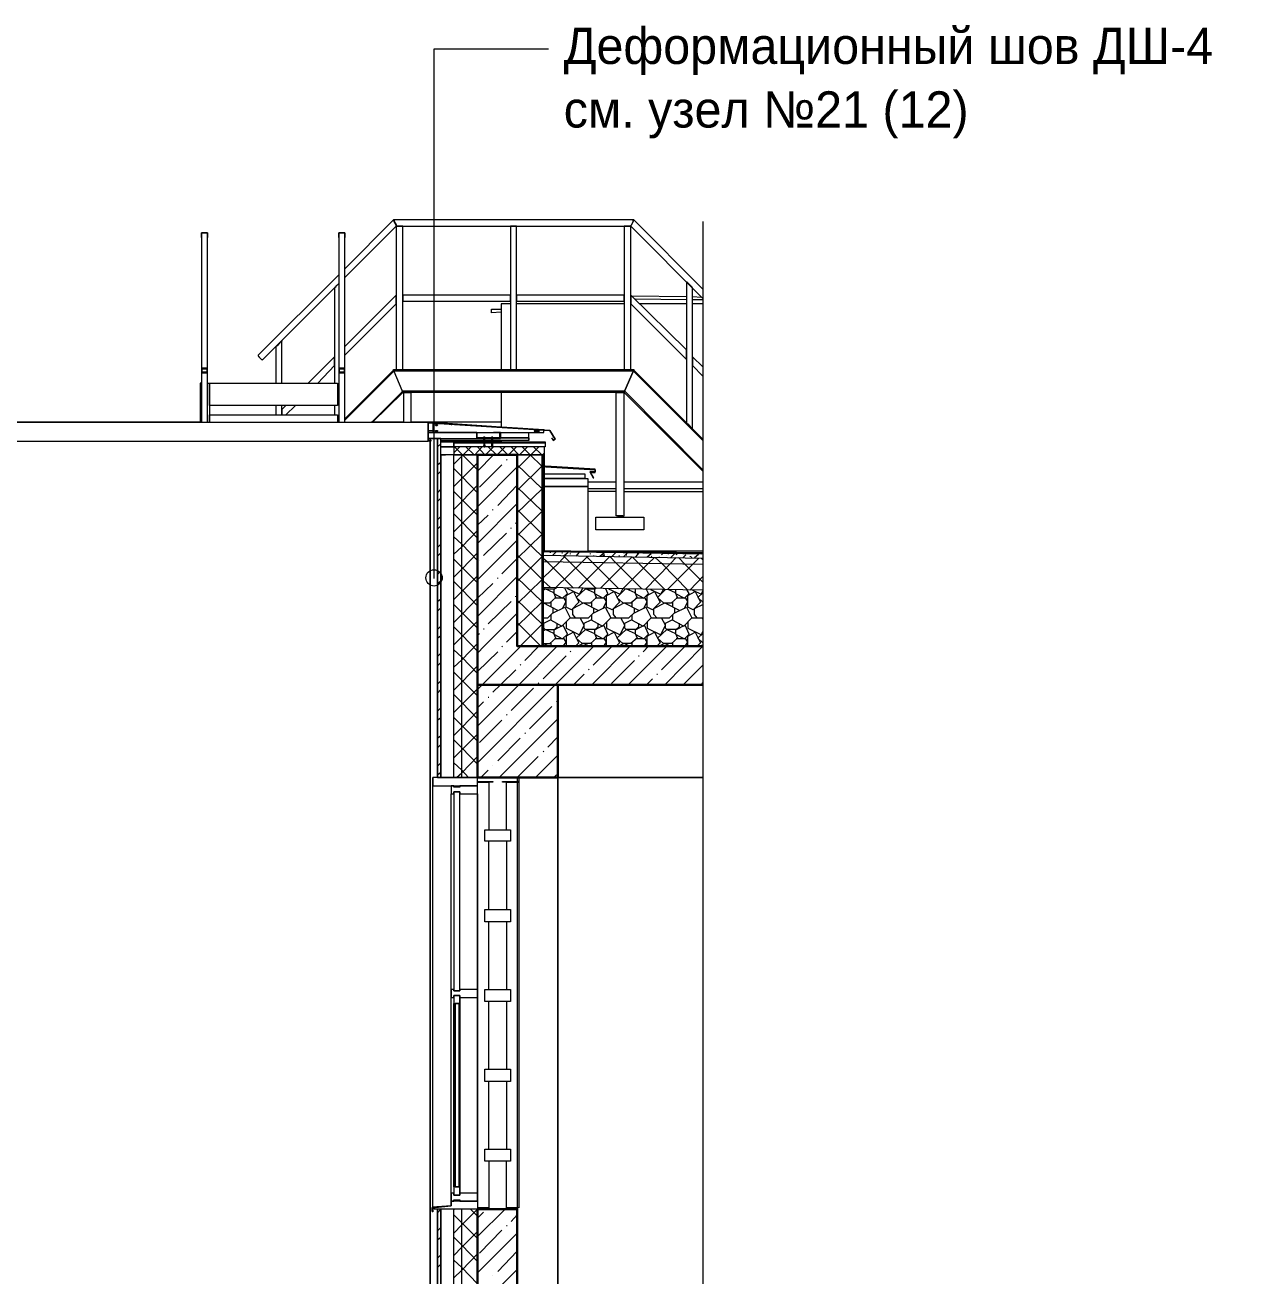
# Model space of a CAD drawing. Header units: millimetres. Extents: x 2294 to 908349, y -83289 to 219220.
# Drawn here: x 397127 to 405010, y 24306 to 32387 of the extents above; entities that cross this region are included whole.
import ezdxf

# ---------------------------------------------------------------- set-up
doc = ezdxf.new("R2010")
doc.units = ezdxf.units.MM
doc.layers.add('PDF _Геометрия', color=7, linetype='Continuous')
doc.layers.add('PDF _Текст', color=7, linetype='Continuous')

msp = doc.modelspace()

# ---------------------------------------------------------------- linework, layer by layer
at = {"layer": 'PDF _Геометрия', "lineweight": 9}
for points in [[(399770.1, 28810.9), (399770.1, 32233.9), (400508.9, 32233.9)], [(401505.6, 30682), (401059.7, 31127.9), (401055.4, 31127.9), (401055.4, 31123.5), (401055.4, 31119.1), (401046.6, 31097.3), (401055.4, 31119.1), (401055.4, 31123.5), (401055.4, 31127.9), (401059.7, 31127.9), (399507.8, 31127.9), (399512.2, 31127.9), (399512.2, 31123.5), (399512.2, 31119.1), (399525.3, 31097.3), (399512.2, 31119.1), (399512.2, 31123.5), (399512.2, 31127.9), (399507.8, 31127.9), (399193.1, 30813.1)], [(401505.6, 31119.1), (401505.6, 23014.2), (401663, 22935.5), (401352.6, 22782.5), (401505.6, 22703.9), (401505.6, 14778.2)], [(398266.3, 31014.2), (398266.3, 31040.4), (398266.3, 31044.8), (398270.7, 31044.8), (398275, 31044.8), (398296.9, 31044.8), (398275, 31044.8), (398270.7, 31044.8), (398266.3, 31044.8), (398266.3, 31040.4), (398266.3, 30161.8)], [(398305.6, 30161.8), (398305.6, 31040.4), (398305.6, 31044.8), (398301.3, 31044.8), (398296.9, 31044.8), (398301.3, 31044.8), (398305.6, 31044.8), (398305.6, 31040.4), (398305.6, 31014.2)], [(399153.7, 31014.2), (399153.7, 31040.4), (399153.7, 31044.8), (399158.1, 31044.8), (399162.5, 31044.8), (399184.3, 31044.8), (399162.5, 31044.8), (399158.1, 31044.8), (399153.7, 31044.8), (399153.7, 31040.4), (399153.7, 30161.8)], [(399193.1, 30161.8), (399193.1, 31040.4), (399193.1, 31044.8), (399188.7, 31044.8), (399184.3, 31044.8), (399188.7, 31044.8), (399193.1, 31044.8), (399193.1, 31040.4), (399193.1, 31014.2)], [(399193.1, 30756.3), (399525.3, 31088.5), (399525.3, 31092.9), (399525.3, 31097.3), (399525.3, 31092.9), (399525.3, 31088.5), (401042.3, 31088.5), (401042.3, 31092.9), (401046.6, 31097.3), (401042.3, 31092.9), (401042.3, 31088.5), (401505.6, 30620.8)], [(399569, 30157.4), (399569, 31088.5), (399564.7, 31088.5), (399560.3, 31088.5), (399534.1, 31088.5), (399529.7, 31088.5), (399525.3, 31088.5), (399525.3, 30157.4)], [(400303.5, 30157.4), (400303.5, 31088.5), (400299.1, 31088.5), (400294.7, 31088.5), (400272.9, 31088.5), (400268.5, 31088.5), (400264.1, 31088.5), (400264.1, 30157.4)], [(401042.3, 30157.4), (401042.3, 31088.5), (401037.9, 31088.5), (401033.5, 31088.5), (401007.3, 31088.5), (401002.9, 31088.5), (400998.5, 31088.5), (400998.5, 30157.4)], [(399153.7, 30773.8), (398633.5, 30253.6), (398633.5, 30249.2), (398637.9, 30249.2), (398637.9, 30244.8), (398655.4, 30227.3), (398659.7, 30227.3), (398659.7, 30223), (399153.7, 30717), (399136.2, 30699.5), (399131.9, 30695.1), (399131.9, 30690.7), (399127.5, 30690.7), (399127.5, 30074.3)], [(401440.1, 29777.1), (401440.1, 30690.7), (401435.7, 30690.7), (401435.7, 30695.1), (401431.3, 30699.5), (401409.5, 30721.3), (401405.1, 30725.7), (401400.7, 30725.7), (401400.7, 30730.1), (401400.7, 29816.4)], [(399193.1, 30253.6), (399525.3, 30585.8), (399525.3, 30590.2), (399525.3, 30594.5), (399525.3, 30598.9), (399525.3, 30633.9), (399525.3, 30638.3), (399525.3, 30642.6), (399193.1, 30310.4)], [(401046.6, 30638.3), (401400.7, 30633.9)], [(401440.1, 30633.9), (401496.9, 30629.5)], [(400202.9, 30533.3), (400141.7, 30529), (400141.7, 30550.8), (400202.9, 30550.8)], [(400264.1, 30585.8), (400202.9, 30585.8), (400202.9, 30157.4)], [(401002.9, 30585.8), (400303.5, 30585.8)], [(401400.7, 30612), (401068.5, 30616.4)], [(401400.7, 30585.8), (401099.1, 30585.8)], [(401505.6, 30612), (401440.1, 30612)], [(401505.6, 30585.8), (401440.1, 30585.8)], [(398257.6, 29934.4), (398257.6, 29820.8), (396906.7, 29820.8), (396906.7, 30511.5), (396797.5, 30511.5), (395088.2, 30511.5), (395088.2, 29820.8)], [(398786.5, 30074.3), (398786.5, 30349.7), (398786.5, 30345.4), (398782.1, 30345.4), (398782.1, 30341), (398777.8, 30341), (398755.9, 30314.8), (398751.5, 30314.8), (398751.5, 30310.4), (398747.2, 30310.4), (398747.2, 30306), (398747.2, 30074.3)], [(398266.3, 30257.9), (398266.3, 30231.7), (398266.3, 29820.8)], [(398305.6, 29820.8), (398305.6, 30231.7), (398305.6, 30257.9)], [(398655.4, 30227.3), (398637.9, 30244.8)], [(399018.2, 30074.3), (399127.5, 30188), (399127.5, 30192.4), (399127.5, 30196.7), (399127.5, 30231.7), (399127.5, 30236.1), (399127.5, 30240.5), (399127.5, 30244.8), (398957, 30074.3)], [(399153.7, 30257.9), (399153.7, 30231.7), (399153.7, 29820.8)], [(399193.1, 29820.8), (399193.1, 30231.7), (399193.1, 30257.9)], [(401505.6, 30179.2), (401440.1, 30244.8), (401440.1, 30240.5), (401440.1, 30236.1), (401440.1, 30231.7), (401440.1, 30196.7), (401440.1, 30192.4), (401440.1, 30188), (401505.6, 30118)], [(399193.1, 29842.6), (399507.8, 30157.4), (399507.8, 30161.8), (401059.7, 30161.8), (401059.7, 30157.4), (399507.8, 30157.4), (399512.2, 30157.4), (399512.2, 30153), (399193.1, 29833.9)], [(400202.9, 29820.8), (399621.5, 29820.8), (399621.5, 30013.1), (399617.1, 30013.1), (399577.8, 30013.1), (399573.4, 30013.1), (399573.4, 29820.8), (399372.3, 29820.8), (399569, 30013.1), (399569, 30017.5), (399569, 30021.9), (399564.7, 30021.9), (399564.7, 30026.2), (399512.2, 30148.6), (399512.2, 30153), (399512.2, 30157.4), (399507.8, 30157.4), (401059.7, 30157.4), (401055.4, 30157.4), (401055.4, 30153), (401055.4, 30148.6), (401002.9, 30026.2), (401002.9, 30021.9), (400998.5, 30021.9), (399569, 30021.9), (399367.9, 29820.8), (399363.6, 29820.8)], [(400954.8, 29217.5), (400989.8, 29217.5), (400994.2, 29217.5), (400998.5, 29217.5), (400998.5, 30013.1), (399569, 30013.1), (399569, 30017.5), (399569, 30021.9), (399564.7, 30021.9), (399564.7, 30026.2), (399512.2, 30148.6), (399512.2, 30153), (401055.4, 30153), (401055.4, 30157.4), (401059.7, 30157.4), (401505.6, 29711.5)], [(399560.3, 30157.4), (399534.1, 30157.4)], [(400294.7, 30157.4), (400272.9, 30157.4)], [(401505.6, 29506), (400998.5, 30013.1), (400998.5, 30017.5), (401002.9, 30017.5), (401002.9, 30021.9), (401002.9, 30026.2), (401055.4, 30148.6), (401055.4, 30153), (401505.6, 29702.7)], [(401033.5, 30157.4), (401007.3, 30157.4)], [(401059.7, 30157.4), (401059.7, 30157.4)], [(398266.3, 30074.3), (398257.6, 30074.3), (398257.6, 29820.8)], [(398305.6, 30074.3), (398318.8, 30074.3), (398318.8, 29820.8), (398318.8, 29868.9), (399145, 29868.9), (399145, 29820.8)], [(399577.8, 30013.1), (399617.1, 30013.1)], [(400202.9, 30021.9), (400202.9, 30017.5)], [(400202.9, 30013.1), (400202.9, 29790.2)], [(400989.8, 29217.5), (400954.8, 29217.5), (400950.4, 29217.5), (400946.1, 29217.5), (400946.1, 30013.1), (400950.4, 30013.1), (400954.8, 30013.1), (400989.8, 30013.1), (400994.2, 30013.1), (400998.5, 30013.1), (400998.5, 30017.5), (400998.5, 30021.9)], [(400954.8, 30013.1), (400989.8, 30013.1)], [(401505.6, 29514.8), (401002.9, 30021.9)], [(398747.2, 29930.1), (398747.2, 29868.9)], [(398812.8, 29930.1), (398786.5, 29903.8), (398786.5, 29899.5), (398786.5, 29895.1), (398786.5, 29890.7), (398786.5, 29868.9), (398786.5, 29930.1)], [(398812.8, 29868.9), (398874, 29930.1)], [(399127.5, 29930.1), (399127.5, 29868.9)], [(320356.1, 29230.6), (320356.1, 29715.9), (320334.3, 29715.9), (320334.3, 29230.6), (320334.3, 29698.4), (320273, 29698.4), (320273, 29820.8), (399730.8, 29820.8), (399761.4, 29816.4), (400382.1, 29777.1)], [(347695.9, 29698.4), (399730.8, 29698.4), (399730.8, 29820.8)], [(399761.4, 29816.4), (399730.8, 29816.4), (399730.8, 29698.4)], [(399730.8, 29768.3), (399761.4, 29768.3)], [(400093.6, 29715.9), (400045.5, 29715.9), (400045.5, 29755.2), (399730.8, 29755.2), (399761.4, 29755.2)], [(399783.2, 29768.3), (399787.6, 29768.3)], [(400045.5, 29755.2), (400045.5, 29720.2)], [(400198.5, 29755.2), (400198.5, 29715.9), (400150.5, 29715.9)], [(400194.2, 29720.2), (400194.2, 29755.2), (400154.8, 29755.2)], [(400382.1, 29707.1), (400382.1, 29711.5), (400382.1, 29755.2)], [(401409.5, 29812), (401431.3, 29785.8)], [(388154.9, 15495.1), (388176.7, 15495.1), (392255.4, 15495.1), (392255.4, 18852.5), (394423.7, 18852.5), (394423.7, 15495.1), (395044.5, 15495.1), (395044.5, 18852.5), (396487.1, 18852.5), (396487.1, 15495.1), (399743.9, 15495.1), (399743.9, 27525.7), (399743.9, 29698.4), (399743.9, 15442.7)], [(399792, 27525.7), (399792, 29715.9), (399743.9, 29715.9), (399743.9, 29702.7), (399743.9, 29715.9), (399730.8, 29715.9), (400045.5, 29715.9)], [(399730.8, 29702.7), (399752.6, 29702.7), (399730.8, 29698.4), (399752.6, 29702.7)], [(400089.2, 29702.7), (399813.8, 29702.7), (400089.2, 29702.7)], [(400089.2, 29702.7), (399813.8, 29702.7)], [(400202.9, 29702.7), (400150.5, 29702.7), (400202.9, 29702.7), (400202.9, 29694), (400150.5, 29694), (400487.1, 29694), (400487.1, 29689.6), (400487.1, 29685.3), (400487.1, 29663.4), (399896.9, 29663.4), (399813.8, 29663.4), (399896.9, 29663.4), (399896.9, 29694), (399813.8, 29694), (400093.6, 29694), (399896.9, 29694), (399896.9, 29689.6), (399896.9, 29685.3), (399896.9, 29663.4)], [(400093.6, 29698.4), (399813.8, 29698.4)], [(400487.1, 29689.6), (399896.9, 29689.6)], [(400487.1, 29685.3), (399896.9, 29685.3)], [(400089.2, 29689.6), (400098, 29689.6)], [(400093.6, 29711.5), (400098, 29711.5)], [(400093.6, 29663.4), (400093.6, 29689.6), (400098, 29663.4)], [(400093.6, 29663.4), (400093.6, 29663.4)], [(400146.1, 29715.9), (400098, 29715.9)], [(400141.7, 29702.7), (400098, 29702.7)], [(400141.7, 29698.4), (400098, 29698.4)], [(400098, 29663.4), (400098, 29663.4)], [(400141.7, 29689.6), (400150.5, 29689.6)], [(400146.1, 29711.5), (400150.5, 29711.5)], [(400150.5, 29663.4), (400146.1, 29663.4), (400146.1, 29689.6), (400146.1, 29663.4)], [(400382.1, 29720.2), (400382.1, 29702.7), (400150.5, 29702.7)], [(400150.5, 29720.2), (400194.2, 29720.2), (400150.5, 29720.2)], [(400202.9, 29698.4), (400150.5, 29698.4)], [(400382.1, 29720.2), (400382.1, 29720.2)], [(399896.9, 27525.7), (399896.9, 29610.9), (399813.8, 29610.9), (399844.4, 29610.9)], [(399949.4, 27525.7), (399949.4, 29610.9)], [(400482.7, 29488.5), (400745, 29488.5), (400745, 29457.9), (400482.7, 29457.9), (400762.5, 29457.9), (400762.5, 29405.5), (400482.7, 29405.5), (400762.5, 29405.5), (400762.5, 28985.8), (401505.6, 28977.1), (400482.7, 28990.2), (400482.7, 29610.9), (400478.3, 29610.9), (400473.9, 29610.9), (400465.2, 29610.9), (400307.8, 29610.9), (400307.8, 28373.8), (400465.2, 28373.8), (400473.9, 28373.8), (401505.6, 28373.8)], [(400465.2, 29610.9), (400465.2, 28373.8)], [(400473.9, 29610.9), (400473.9, 28990.2), (400478.3, 28990.2), (400478.3, 29610.9)], [(400482.7, 29536.6), (400491.4, 29536.6)], [(400491.4, 29532.3), (400482.7, 29532.3)], [(400762.5, 29436.1), (400946.1, 29436.1)], [(400994.2, 29436.1), (401505.6, 29436.1)], [(400762.5, 29392.4), (400946.1, 29392.4)], [(400946.1, 29374.9), (400762.5, 29374.9), (400762.5, 28990.2), (401505.6, 28990.2)], [(400994.2, 29392.4), (401505.6, 29392.4)], [(400994.2, 29374.9), (401505.6, 29374.9)], [(400473.9, 28373.8), (400473.9, 28754.1), (400473.9, 28920.2), (400473.9, 28959.6), (400473.9, 28985.8), (400473.9, 28990.2)], [(401505.6, 28124.6), (400570.1, 28124.6), (400570.1, 24120.2), (400570.1, 27525.7), (401505.6, 27525.7), (400570.1, 27525.7)], [(400049.9, 27525.7), (400307.8, 27525.7), (400307.8, 24736.6), (400049.9, 24736.6), (399761.4, 24736.6), (399761.4, 24745.4)], [(399761.4, 24749.8), (399761.4, 24815.3), (399761.4, 26131.2), (399761.4, 27447), (399761.4, 27525.7)], [(400049.9, 27499.5), (400150.5, 27499.5), (400150.5, 27495.1), (400049.9, 27495.1), (400124.2, 27495.1), (400124.2, 27189.1)], [(400316.6, 27525.7), (400316.6, 27499.5), (400316.6, 27495.1), (400211.7, 27495.1), (400211.7, 27499.5), (400316.6, 27499.5), (400307.8, 27499.5)], [(400237.9, 27189.1), (400237.9, 27495.1), (400316.6, 27495.1), (400316.6, 24745.4), (400237.9, 24745.4), (400237.9, 25047)], [(400049.9, 24789.1), (399936.2, 24789.1), (399896.9, 24789.1), (399879.4, 24789.1), (399879.4, 26131.2), (399879.4, 27420.8), (399896.9, 27420.8), (399896.9, 26157.4)], [(399936.2, 26157.4), (399936.2, 27420.8), (400049.9, 27420.8), (400049.9, 26131.2), (400049.9, 24789.1), (400049.9, 24736.6)], [(400049.9, 24815.3), (400049.9, 26131.2), (400049.9, 27447)], [(400124.2, 26673.2), (400124.2, 27114.8)], [(400237.9, 27114.8), (400237.9, 26673.2)], [(400124.2, 26157.4), (400124.2, 26594.6)], [(400237.9, 26594.6), (400237.9, 26157.4)], [(399936.2, 26065.6), (399936.2, 26118.1), (399896.9, 26118.1), (399896.9, 26065.6), (399936.2, 26065.6), (399936.2, 24880.9)], [(399896.9, 26104.9), (399896.9, 24841.6)], [(399936.2, 26104.9), (399936.2, 24841.6)], [(399896.9, 24880.9), (399896.9, 26065.6)], [(400124.2, 25641.6), (400124.2, 26078.7)], [(400237.9, 26078.7), (400237.9, 25641.6)], [(400124.2, 25125.7), (400124.2, 25562.9)], [(400237.9, 25562.9), (400237.9, 25125.7)], [(400124.2, 25047), (400124.2, 24745.4), (400049.9, 24745.4)], [(399792, 23189.1), (399792, 24736.6)], [(399879.4, 24789.1), (399879.4, 24758.5), (399879.4, 24789.1)], [(399879.4, 24758.5), (399879.4, 24758.5)], [(399896.9, 23189.1), (399896.9, 24736.6)], [(399949.4, 23189.1), (399949.4, 24736.6)]]:
    msp.add_lwpolyline(points, dxfattribs=at)
for points in [[(399569, 30642.6), (399569, 30638.3), (399569, 30633.9), (399569, 30612), (399569, 30607.7), (399569, 30603.3), (400264.1, 30603.3), (400264.1, 30607.7), (400264.1, 30612), (400264.1, 30633.9), (400264.1, 30638.3), (400264.1, 30642.6)], [(400998.5, 30603.3), (400998.5, 30607.7), (400998.5, 30612), (400998.5, 30633.9), (400998.5, 30638.3), (400998.5, 30642.6), (400303.5, 30642.6), (400303.5, 30638.3), (400303.5, 30633.9), (400303.5, 30612), (400303.5, 30607.7), (400303.5, 30603.3)], [(401400.7, 30227.3), (401400.7, 30231.7), (401400.7, 30236.1), (401400.7, 30240.5), (401400.7, 30275.4), (401400.7, 30279.8), (401400.7, 30284.2), (401400.7, 30288.5), (401042.3, 30642.6), (401042.3, 30638.3), (401042.3, 30633.9), (401042.3, 30598.9), (401042.3, 30594.5), (401042.3, 30590.2), (401042.3, 30585.8)], [(398266.3, 30144.3), (398266.3, 30139.9), (398270.7, 30139.9), (398275, 30139.9), (398296.9, 30139.9), (398301.3, 30139.9), (398305.6, 30139.9), (398305.6, 30144.3), (398305.6, 30161.8), (398305.6, 30166.1), (398301.3, 30170.5), (398296.9, 30170.5), (398275, 30170.5), (398270.7, 30170.5), (398266.3, 30166.1), (398266.3, 30161.8)], [(398301.3, 30161.8), (398301.3, 30144.3), (398296.9, 30144.3), (398275, 30144.3), (398270.7, 30144.3), (398270.7, 30161.8), (398270.7, 30166.1), (398275, 30166.1), (398296.9, 30166.1), (398301.3, 30166.1)], [(399153.7, 30144.3), (399153.7, 30139.9), (399158.1, 30139.9), (399162.5, 30139.9), (399184.3, 30139.9), (399188.7, 30139.9), (399193.1, 30139.9), (399193.1, 30144.3), (399193.1, 30161.8), (399193.1, 30166.1), (399188.7, 30170.5), (399184.3, 30170.5), (399162.5, 30170.5), (399158.1, 30170.5), (399153.7, 30166.1), (399153.7, 30161.8)], [(399188.7, 30161.8), (399188.7, 30144.3), (399184.3, 30144.3), (399162.5, 30144.3), (399158.1, 30144.3), (399158.1, 30161.8), (399158.1, 30166.1), (399162.5, 30166.1), (399184.3, 30166.1), (399188.7, 30166.1)], [(398318.8, 30074.3), (399145, 30074.3), (399145, 29930.1), (398318.8, 29930.1)], [(400478.3, 29772.7), (399761.4, 29816.4), (399761.4, 29755.2), (400478.3, 29755.2)], [(399792, 29803.3), (399787.6, 29798.9), (399783.2, 29798.9), (399778.9, 29803.3), (399778.9, 29807.7), (399783.2, 29807.7), (399787.6, 29807.7), (399792, 29807.7)], [(399792, 29763.9), (399787.6, 29759.6), (399783.2, 29759.6), (399778.9, 29763.9), (399778.9, 29768.3), (399783.2, 29768.3), (399787.6, 29768.3), (399792, 29768.3)], [(400430.2, 29763.9), (400430.2, 29759.6), (400425.9, 29759.6), (400421.5, 29759.6), (400417.1, 29763.9), (400421.5, 29768.3), (400425.9, 29768.3), (400430.2, 29768.3)], [(400452.1, 29763.9), (400447.7, 29763.9), (400447.7, 29759.6), (400443.3, 29759.6), (400439, 29759.6), (400439, 29763.9), (400439, 29768.3), (400443.3, 29768.3), (400447.7, 29768.3), (400447.7, 29763.9)], [(399813.8, 27525.7), (399813.8, 29715.9), (399792, 29715.9), (399792, 27525.7)], [(399896.9, 29610.9), (400482.7, 29610.9), (400482.7, 29663.4), (399896.9, 29663.4)], [(400045.5, 29720.2), (400093.6, 29720.2)], [(400093.6, 29724.6), (400089.2, 29724.6), (400089.2, 29720.2), (400093.6, 29720.2), (400093.6, 29711.5), (400089.2, 29711.5), (400089.2, 29689.6), (400093.6, 29689.6), (400089.2, 29689.6), (400089.2, 29685.3), (400093.6, 29685.3), (400093.6, 29680.9), (400089.2, 29680.9), (400093.6, 29680.9), (400093.6, 29676.5), (400089.2, 29676.5), (400093.6, 29676.5), (400093.6, 29672.1), (400089.2, 29672.1), (400089.2, 29667.8), (400093.6, 29663.4), (400098, 29663.4), (400102.4, 29667.8), (400098, 29667.8), (400098, 29672.1), (400098, 29676.5), (400098, 29680.9), (400098, 29685.3), (400098, 29689.6), (400098, 29711.5), (400098, 29720.2), (400102.4, 29720.2), (400098, 29724.6), (400093.6, 29724.6), (400093.6, 29720.2)], [(400098, 29720.2), (400146.1, 29720.2)], [(400141.7, 29702.7), (400098, 29702.7)], [(400141.7, 29694), (400098, 29694)], [(400146.1, 29724.6), (400141.7, 29724.6), (400141.7, 29720.2), (400146.1, 29720.2), (400146.1, 29711.5), (400141.7, 29711.5), (400141.7, 29689.6), (400146.1, 29689.6), (400141.7, 29689.6), (400141.7, 29685.3), (400146.1, 29685.3), (400146.1, 29680.9), (400141.7, 29680.9), (400141.7, 29676.5), (400141.7, 29672.1), (400141.7, 29667.8), (400141.7, 29663.4), (400146.1, 29663.4), (400150.5, 29663.4), (400150.5, 29667.8), (400150.5, 29672.1), (400150.5, 29676.5), (400150.5, 29680.9), (400150.5, 29685.3), (400150.5, 29689.6), (400150.5, 29711.5), (400150.5, 29720.2), (400154.8, 29720.2), (400150.5, 29720.2), (400150.5, 29724.6), (400146.1, 29724.6), (400146.1, 29720.2)], [(400382.1, 29720.2), (400198.5, 29720.2)], [(400049.9, 27525.7), (400049.9, 29610.9), (399949.4, 29610.9), (399896.9, 29610.9), (399813.8, 29610.9), (399813.8, 27525.7), (399896.9, 27525.7), (399949.4, 27525.7)], [(400810.6, 29514.8), (400810.6, 29501.7), (400775.6, 29501.7), (400797.4, 29462.3), (400801.8, 29462.3), (400780, 29497.3), (400810.6, 29497.3), (400810.6, 29519.1), (400491.4, 29536.6), (400491.4, 29532.3)], [(401125.3, 29208.8), (401125.3, 29125.7), (400814.9, 29125.7), (400814.9, 29208.8)], [(399936.2, 26148.7), (399936.2, 27433.9), (399896.9, 27433.9), (399896.9, 26148.7)], [(400264.1, 27114.8), (400098, 27114.8), (400098, 27189.1), (400264.1, 27189.1)], [(400264.1, 26594.6), (400098, 26594.6), (400098, 26673.2), (400264.1, 26673.2)], [(400264.1, 26078.7), (400098, 26078.7), (400098, 26157.4), (400264.1, 26157.4)], [(400264.1, 25562.9), (400098, 25562.9), (400098, 25641.6), (400264.1, 25641.6)], [(400264.1, 25047), (400098, 25047), (400098, 25125.7), (400264.1, 25125.7)], [(399936.2, 24828.4), (399936.2, 24880.9), (399896.9, 24880.9), (399896.9, 24828.4)], [(399879.4, 24758.5), (399757, 24749.8), (399757, 24723.5), (399761.4, 24723.5), (399765.8, 24727.9), (399757, 24723.5), (399757, 24745.4)], [(399813.8, 24736.6), (399792, 24736.6), (399792, 23189.1), (399813.8, 23189.1)], [(399813.8, 23189.1), (399896.9, 23189.1), (399949.4, 23189.1), (400049.9, 23189.1), (400049.9, 24736.6), (399949.4, 24736.6), (399896.9, 24736.6), (399813.8, 24736.6)]]:
    msp.add_lwpolyline(points, close=True, dxfattribs=at)
at = {"layer": 'PDF _Геометрия', "lineweight": 20}
for points in [[(400539.5, 29702.7), (400552.6, 29711.5), (400517.7, 29768.3), (399730.8, 29820.8), (399730.8, 29698.4), (399752.6, 29702.7), (399730.8, 29698.4), (399730.8, 29816.4), (400517.7, 29768.3), (400552.6, 29711.5), (400539.5, 29707.1), (400530.8, 29720.2)], [(399761.4, 27525.7), (399761.4, 27473.2), (400049.9, 27473.2), (400049.9, 27525.7)], [(399896.9, 27464.5), (399896.9, 27473.2), (399879.4, 27473.2), (399879.4, 27420.8), (399896.9, 27420.8), (399896.9, 27433.9), (399936.2, 27433.9), (399936.2, 27420.8), (400049.9, 27420.8), (400049.9, 27473.2), (399936.2, 27473.2), (399936.2, 27464.5)], [(399896.9, 26148.7), (399896.9, 26157.4), (399879.4, 26157.4), (399879.4, 26104.9), (399896.9, 26104.9), (399896.9, 26118.1), (399936.2, 26118.1), (399936.2, 26104.9), (400049.9, 26104.9), (400049.9, 26157.4), (399936.2, 26157.4), (399936.2, 26148.7)], [(399931.9, 24880.9), (399931.9, 26065.6), (399905.6, 26065.6), (399905.6, 24880.9)], [(399896.9, 24828.4), (399896.9, 24841.6), (399879.4, 24841.6), (399879.4, 24789.1), (399896.9, 24789.1), (399896.9, 24797.8), (399936.2, 24797.8), (399936.2, 24789.1), (400049.9, 24789.1), (400049.9, 24841.6), (399936.2, 24841.6), (399936.2, 24828.4)]]:
    msp.add_lwpolyline(points, close=True, dxfattribs=at)
at = {"layer": 'PDF _Геометрия', "color": 250, "lineweight": 9, "true_color": 0x1d1d1d}
for points in [[(399730.8, 29777.1), (399730.8, 29777.1)], [(399770.1, 29816.4), (399770.1, 29816.4)], [(399879.4, 29807.7), (399883.8, 29807.7)], [(399936.2, 29803.3), (399936.2, 29807.7)], [(400049.9, 29798.9), (400049.9, 29798.9)], [(400102.4, 29794.5), (400102.4, 29794.5)], [(400216, 29790.2), (400216, 29790.2)], [(400268.5, 29785.8), (400272.9, 29785.8)], [(400382.1, 29777.1), (400382.1, 29777.1)], [(400434.6, 29772.7), (400439, 29777.1)], [(400530.8, 29750.8), (400530.8, 29750.8)], [(399792, 29663.4), (399813.8, 29680.9)], [(399896.9, 29549.7), (399949.4, 29602.2), (399958.1, 29610.9), (400010.6, 29663.4)], [(399896.9, 29624.1), (399936.2, 29663.4)], [(400049.9, 29514.8), (399953.7, 29610.9), (399901.3, 29663.4)], [(400028, 29610.9), (399975.6, 29663.4)], [(400032.4, 29610.9), (400080.5, 29663.4)], [(400098, 29610.9), (400049.9, 29663.4)], [(400102.4, 29610.9), (400154.8, 29663.4)], [(400172.3, 29610.9), (400119.9, 29663.4)], [(400176.7, 29610.9), (400229.1, 29663.4)], [(400246.6, 29610.9), (400194.2, 29663.4)], [(400251, 29610.9), (400303.5, 29663.4)], [(400316.6, 29610.9), (400268.5, 29663.4)], [(400307.8, 29523.5), (400395.3, 29610.9), (400447.7, 29663.4)], [(400307.8, 29379.3), (400465.2, 29536.6), (400390.9, 29610.9), (400338.4, 29663.4)], [(400320.9, 29610.9), (400373.4, 29663.4)], [(400465.2, 29610.9), (400412.7, 29663.4)], [(400548.3, 29707.1), (400548.3, 29711.5)], [(400552.6, 29711.5), (400552.6, 29711.5)], [(400049.9, 29506), (400154.8, 29610.9)], [(400237.9, 29576), (400242.3, 29580.3)], [(400268.5, 29606.6), (400272.9, 29610.9)], [(400469.6, 29610.9), (400482.7, 29624.1)], [(399792, 29545.4), (399813.8, 29562.9)], [(399792, 29484.2), (399813.8, 29506)], [(399896.9, 29405.5), (399949.4, 29457.9), (400049.9, 29558.5)], [(400049.9, 29366.1), (399949.4, 29471.1), (399896.9, 29523.5)], [(400049.9, 29274.3), (400307.8, 29532.3)], [(400063, 29401.1), (400207.3, 29545.4)], [(400465.2, 29392.4), (400307.8, 29545.4)], [(399792, 29366.1), (399813.8, 29388)], [(399896.9, 29256.8), (399949.4, 29309.3), (400049.9, 29414.2)], [(400049.9, 29221.9), (399949.4, 29322.4), (399896.9, 29374.9)], [(400181.1, 29283.1), (400307.8, 29414.2)], [(400465.2, 29248.1), (400307.8, 29401.1)], [(400307.8, 29235), (400465.2, 29388)], [(399792, 29309.3), (399813.8, 29331.2)], [(399896.9, 29112.6), (399949.4, 29165), (400049.9, 29265.6)], [(400049.9, 29038.3), (400307.8, 29296.2)], [(400150.5, 29252.5), (400150.5, 29256.8)], [(400465.2, 29099.5), (400307.8, 29256.8)], [(399792, 29191.3), (399813.8, 29213.1)], [(400049.9, 29073.2), (399949.4, 29178.2), (399896.9, 29230.6)], [(400049.9, 29156.3), (400119.9, 29221.9)], [(400299.1, 29165), (400307.8, 29178.2)], [(400307.8, 29086.4), (400465.2, 29243.7)], [(399792, 29130.1), (399813.8, 29151.9)], [(399896.9, 28968.3), (399949.4, 29016.4), (400049.9, 29121.3)], [(400089.2, 28959.6), (400237.9, 29103.8)], [(400207.3, 28841.5), (400307.8, 28942.1), (400465.2, 29095.1)], [(400268.5, 29134.4), (400268.5, 29138.8)], [(400465.2, 28955.2), (400307.8, 29108.2)], [(399792, 29012), (399813.8, 29033.9)], [(400049.9, 28929), (399949.4, 29033.9), (399896.9, 29082)], [(400049.9, 28802.2), (400307.8, 29060.1)], [(399792, 28955.2), (399813.8, 28977.1)], [(399896.9, 28819.7), (399949.4, 28872.1), (400049.9, 28977.1)], [(400049.9, 28784.7), (399949.4, 28885.3), (399896.9, 28937.7)], [(400465.2, 28806.6), (400307.8, 28964)], [(400307.8, 28793.5), (400465.2, 28950.8)], [(400473.9, 28977.1), (400482.7, 28985.8)], [(400473.9, 28815.3), (400578.9, 28915.9), (400618.2, 28959.6)], [(400570.1, 28605.5), (400473.9, 28653.6), (400517.7, 28653.6), (400557, 28688.5), (400543.9, 28719.1), (400487.1, 28745.4), (400548.3, 28745.4), (400557, 28754.1), (400723.1, 28915.9), (400762.5, 28955.2), (400766.8, 28955.2)], [(400670.7, 28749.7), (400500.2, 28920.2), (400473.9, 28942.1)], [(400522, 28977.1), (400522, 28981.4)], [(400539.5, 28959.6), (400539.5, 28964), (400535.2, 28959.6), (400557, 28981.4)], [(400552.6, 28968.3), (400552.6, 28968.3)], [(400596.4, 28977.1), (400600.7, 28977.1)], [(400745, 28749.7), (400749.4, 28745.4), (400688.2, 28688.5), (400727.5, 28653.6), (400780, 28653.6), (400819.3, 28688.5), (400806.2, 28719.1), (400749.4, 28745.4), (400810.6, 28745.4), (400814.9, 28749.7), (400648.8, 28915.9), (400605.1, 28959.6)], [(400609.5, 28959.6), (400635.7, 28981.4)], [(400648.8, 28972.7), (400648.8, 28968.3)], [(400688.2, 28955.2), (400710, 28981.4)], [(400701.3, 28749.7), (400863, 28911.5), (400906.7, 28955.2)], [(400963.6, 28745.4), (400797.4, 28911.5), (400753.7, 28955.2)], [(400780, 28968.3), (400780, 28972.7)], [(400801.8, 28955.2), (400801.8, 28959.6)], [(400841.2, 28955.2), (400867.4, 28977.1), (400854.3, 28964), (400871.8, 28959.6), (400867.4, 28977.1)], [(400845.5, 28749.7), (401007.3, 28911.5), (401051, 28950.8), (401094.7, 28907.1), (401260.8, 28741)], [(400893.6, 28968.3), (400893.6, 28968.3)], [(400898, 28745.4), (400972.3, 28710.4), (400989.8, 28745.4), (401151.5, 28907.1), (401195.3, 28946.5)], [(401112.2, 28745.4), (400946.1, 28911.5), (400902.4, 28955.2)], [(400915.5, 28950.8), (400941.7, 28977.1)], [(400963.6, 28959.6), (400967.9, 28959.6)], [(400994.2, 28950.8), (401020.4, 28977.1)], [(401011.7, 28964), (401016, 28964)], [(401072.9, 28950.8), (401094.7, 28977.1)], [(401081.6, 28972.7), (401086, 28972.7)], [(401134.1, 28741), (401295.8, 28907.1), (401335.1, 28946.5)], [(401147.2, 28950.8), (401173.4, 28972.7)], [(401173.4, 28955.2), (401177.8, 28950.8)], [(401409.5, 28736.6), (401243.3, 28907.1), (401199.6, 28946.5)], [(401225.9, 28946.5), (401225.9, 28950.8)], [(401239, 28964), (401247.7, 28972.7)], [(401269.6, 28959.6), (401269.6, 28959.6)], [(401278.3, 28741), (401440.1, 28902.7), (401479.4, 28942.1)], [(401282.7, 28972.7), (401282.7, 28968.3)], [(401300.2, 28946.5), (401326.4, 28972.7)], [(401330.8, 28972.7), (401339.5, 28964), (401339.5, 28972.7)], [(401505.6, 28789.1), (401392, 28902.7), (401348.3, 28946.5)], [(401383.2, 28946.5), (401378.9, 28946.5), (401396.4, 28964)], [(401427, 28950.8), (401427, 28955.2)], [(401431.3, 28950.8), (401435.7, 28946.5)], [(401453.2, 28946.5), (401479.4, 28968.3)], [(401496.9, 28964), (401496.9, 28964)], [(401505.6, 28933.3), (401496.9, 28942.1)], [(399792, 28837.2), (399813.8, 28859)], [(400063, 28929), (400063, 28929)], [(399792, 28780.3), (399813.8, 28797.8)], [(399896.9, 28675.4), (399949.4, 28727.9), (400049.9, 28828.4)], [(400049.9, 28636.1), (399949.4, 28741), (399896.9, 28793.5)], [(399896.9, 28526.8), (399949.4, 28579.3), (400049.9, 28684.2), (400150.5, 28780.3)], [(400049.9, 28566.1), (400307.8, 28824.1)], [(400181.1, 28810.9), (400181.1, 28815.3)], [(400465.2, 28662.3), (400307.8, 28815.3)], [(400307.8, 28649.2), (400465.2, 28802.2)], [(400522, 28754.1), (400473.9, 28797.8)], [(401422.6, 28736.6), (401505.6, 28824.1)], [(400299.1, 28692.9), (400299.1, 28697.3)], [(400473.9, 28736.6), (400487.1, 28745.4), (400478.3, 28754.1)], [(400565.8, 28754.1), (400543.9, 28741), (400543.9, 28714.8), (400600.7, 28684.2), (400631.3, 28714.8), (400613.8, 28749.7)], [(400627, 28749.7), (400710, 28710.4), (400731.9, 28749.7)], [(400819.3, 28749.7), (400806.2, 28741), (400806.2, 28714.8), (400863, 28684.2), (400893.6, 28714.8), (400880.5, 28745.4)], [(401007.3, 28745.4), (400950.4, 28688.5), (400989.8, 28653.6), (401042.3, 28653.6), (401081.6, 28688.5), (401068.5, 28719.1), (401011.7, 28745.4), (401037.9, 28745.4)], [(401011.7, 28745.4), (401011.7, 28745.4)], [(401072.9, 28745.4), (401068.5, 28741), (401068.5, 28714.8), (401125.3, 28684.2), (401155.9, 28714.8), (401142.8, 28741)], [(401169, 28741), (401234.6, 28710.4), (401252.1, 28741)], [(401265.2, 28741), (401212.7, 28688.5), (401252.1, 28653.6), (401304.5, 28653.6), (401343.9, 28688.5), (401330.8, 28719.1), (401282.7, 28741)], [(401330.8, 28741), (401330.8, 28714.8), (401387.6, 28684.2), (401418.2, 28714.8), (401405.1, 28736.6)], [(401440.1, 28736.6), (401496.9, 28710.4), (401505.6, 28732.3)], [(401505.6, 28657.9), (401475, 28688.5), (401505.6, 28719.1)], [(399792, 28662.3), (399813.8, 28679.8)], [(399792, 28601.1), (399813.8, 28623)], [(400049.9, 28491.8), (399949.4, 28592.4), (399896.9, 28644.8)], [(400119.9, 28518), (400268.5, 28662.3)], [(400465.2, 28518), (400307.8, 28671.1)], [(400307.8, 28504.9), (400465.2, 28657.9)], [(400473.9, 28557.4), (400504.5, 28557.4), (400539.5, 28592.4), (400539.5, 28618.6)], [(400473.9, 28474.3), (400487.1, 28483.1), (400478.3, 28491.8), (400478.3, 28522.4), (400522, 28544.3), (400596.4, 28504.9), (400648.8, 28557.4), (400766.8, 28557.4), (400801.8, 28592.4), (400801.8, 28618.6)], [(400526.4, 28627.3), (400526.4, 28662.3)], [(400535.2, 28588), (400613.8, 28627.3), (400648.8, 28557.4)], [(400600.7, 28618.6), (400622.6, 28662.3), (400609.5, 28684.2), (400548.3, 28684.2)], [(400683.8, 28557.4), (400666.3, 28579.3), (400666.3, 28618.6), (400736.2, 28653.6), (400832.4, 28605.5)], [(400828, 28522.4), (400828, 28500.6), (400810.6, 28483.1), (400749.4, 28483.1), (400806.2, 28456.8), (400819.3, 28426.2), (400780, 28391.3), (400727.5, 28391.3), (400688.2, 28426.2), (400749.4, 28483.1), (400740.6, 28491.8), (400740.6, 28522.4), (400784.3, 28544.3), (400858.6, 28504.9), (400911.1, 28557.4), (401029.1, 28557.4), (401064.1, 28592.4), (401064.1, 28618.6)], [(400788.7, 28627.3), (400788.7, 28662.3)], [(400797.4, 28588), (400876.1, 28627.3), (400911.1, 28557.4)], [(400863, 28618.6), (400884.9, 28662.3), (400871.8, 28684.2), (400810.6, 28684.2)], [(400946.1, 28557.4), (400928.6, 28579.3), (400928.6, 28618.6), (400998.5, 28653.6), (401094.7, 28605.5)], [(401090.3, 28522.4), (401090.3, 28500.6), (401072.9, 28483.1), (401011.7, 28483.1), (401068.5, 28456.8), (401081.6, 28426.2), (401042.3, 28391.3), (400989.8, 28391.3), (400950.4, 28426.2), (401011.7, 28483.1), (401002.9, 28491.8), (401002.9, 28522.4), (401046.6, 28544.3), (401120.9, 28504.9), (401173.4, 28557.4), (401291.4, 28557.4), (401326.4, 28592.4), (401326.4, 28618.6)], [(401051, 28627.3), (401051, 28662.3)], [(401059.7, 28588), (401138.4, 28627.3), (401173.4, 28557.4)], [(401125.3, 28618.6), (401147.2, 28662.3), (401134.1, 28684.2), (401072.9, 28684.2)], [(401208.4, 28557.4), (401190.9, 28579.3), (401190.9, 28618.6), (401260.8, 28653.6), (401357, 28605.5)], [(401313.3, 28627.3), (401313.3, 28662.3)], [(401322, 28588), (401400.7, 28627.3), (401435.7, 28557.4)], [(401387.6, 28618.6), (401409.5, 28662.3), (401396.4, 28684.2), (401335.1, 28684.2)], [(401470.7, 28557.4), (401453.2, 28579.3), (401453.2, 28618.6), (401505.6, 28644.8)], [(399896.9, 28382.5), (399949.4, 28435), (400049.9, 28535.5)], [(400049.9, 28330.1), (400093.6, 28373.8), (400307.8, 28588)], [(400526.4, 28544.3), (400526.4, 28579.3)], [(400622.6, 28531.2), (400622.6, 28491.8), (400710, 28448.1), (400740.6, 28509.3), (400714.4, 28557.4)], [(400788.7, 28544.3), (400788.7, 28579.3)], [(400884.9, 28531.2), (400884.9, 28491.8), (400972.3, 28448.1), (401002.9, 28509.3), (400976.7, 28557.4)], [(401051, 28544.3), (401051, 28579.3)], [(401147.2, 28531.2), (401147.2, 28491.8), (401234.6, 28448.1), (401265.2, 28509.3), (401239, 28557.4)], [(401352.6, 28522.4), (401352.6, 28500.6), (401335.1, 28483.1), (401273.9, 28483.1), (401330.8, 28456.8), (401343.9, 28426.2), (401304.5, 28391.3), (401252.1, 28391.3), (401212.7, 28426.2), (401273.9, 28483.1), (401265.2, 28491.8), (401265.2, 28522.4), (401308.9, 28544.3), (401383.2, 28504.9), (401435.7, 28557.4), (401505.6, 28557.4)], [(401313.3, 28544.3), (401313.3, 28579.3)], [(401409.5, 28531.2), (401409.5, 28491.8), (401496.9, 28448.1), (401505.6, 28470)], [(401505.6, 28548.7), (401501.3, 28557.4)], [(399792, 28483.1), (399813.8, 28504.9)], [(400049.9, 28343.2), (399949.4, 28448.1), (399896.9, 28500.6)], [(400049.9, 28448.1), (400063, 28456.8)], [(400089.2, 28487.4), (400093.6, 28487.4)], [(400237.9, 28400), (400307.8, 28470)], [(400460.8, 28373.8), (400307.8, 28526.8)], [(400325.3, 28373.8), (400465.2, 28513.7)], [(400508.9, 28373.8), (400473.9, 28391.3), (400517.7, 28391.3), (400557, 28426.2), (400543.9, 28456.8), (400487.1, 28483.1), (400548.3, 28483.1), (400565.8, 28500.6), (400565.8, 28522.4)], [(400473.9, 28500.6), (400478.3, 28509.3), (400473.9, 28513.7)], [(400679.4, 28369.4), (400683.8, 28373.8), (400705.6, 28395.6), (400670.7, 28465.6), (400622.6, 28439.4), (400622.6, 28373.8)], [(400884.9, 28373.8), (400884.9, 28439.4), (400933, 28465.6), (400967.9, 28395.6), (400946.1, 28373.8)], [(401147.2, 28373.8), (401147.2, 28439.4), (401195.3, 28465.6), (401230.2, 28395.6), (401208.4, 28373.8)], [(401409.5, 28373.8), (401409.5, 28439.4), (401457.6, 28465.6), (401492.5, 28395.6), (401470.7, 28373.8)], [(401505.6, 28395.6), (401475, 28426.2), (401505.6, 28456.8)], [(399792, 28426.2), (399813.8, 28443.7)], [(399896.9, 28238.3), (399949.4, 28286.4), (400049.9, 28391.3)], [(400049.9, 28094), (400080.5, 28124.6), (400329.7, 28373.8)], [(400049.9, 27857.9), (400316.6, 28124.6), (400565.8, 28373.8)], [(400049.9, 27621.9), (400552.6, 28124.6), (400801.8, 28373.8)], [(400207.3, 28369.4), (400211.7, 28373.8)], [(400316.6, 28373.8), (400307.8, 28378.2)], [(400355.9, 28282), (400447.7, 28373.8)], [(400526.4, 28373.8), (400526.4, 28400)], [(400605.1, 28373.8), (400622.6, 28400), (400609.5, 28421.9), (400548.3, 28421.9)], [(400771.2, 28373.8), (400736.2, 28391.3), (400696.9, 28373.8)], [(400788.7, 28373.8), (400788.7, 28400)], [(400788.7, 28124.6), (401037.9, 28373.8)], [(400797.4, 28251.4), (400919.8, 28373.8)], [(400867.4, 28373.8), (400884.9, 28400), (400871.8, 28421.9), (400810.6, 28421.9)], [(401033.5, 28373.8), (400998.5, 28391.3), (400959.2, 28373.8)], [(401024.8, 28124.6), (401273.9, 28373.8)], [(401051, 28373.8), (401051, 28400)], [(401129.7, 28373.8), (401147.2, 28400), (401134.1, 28421.9), (401072.9, 28421.9)], [(401120.9, 28338.8), (401155.9, 28373.8)], [(401295.8, 28373.8), (401260.8, 28391.3), (401221.5, 28373.8)], [(401239, 28220.8), (401387.6, 28369.4)], [(401260.8, 28124.6), (401505.6, 28373.8)], [(401313.3, 28373.8), (401313.3, 28400)], [(401392, 28373.8), (401409.5, 28400), (401396.4, 28421.9), (401335.1, 28421.9)], [(401483.8, 28373.8), (401505.6, 28382.5)], [(399792, 28308.2), (399813.8, 28330.1)], [(400049.9, 28198.9), (399949.4, 28303.8), (399896.9, 28351.9)], [(400049.9, 28212), (400181.1, 28338.8)], [(400473.9, 28164), (400622.6, 28312.6)], [(400648.8, 28338.8), (400653.2, 28343.2)], [(401090.3, 28312.6), (401094.7, 28312.6)], [(399792, 28247), (399813.8, 28268.9)], [(399896.9, 28089.6), (399949.4, 28142.1), (400049.9, 28247)], [(400049.9, 28054.7), (399949.4, 28155.2), (399896.9, 28207.7)], [(400150.5, 28076.5), (400198.5, 28124.6), (400299.1, 28220.8)], [(400325.3, 28251.4), (400329.7, 28255.8)], [(400766.8, 28220.8), (400771.2, 28225.2)], [(400915.5, 28133.4), (401064.1, 28282)], [(401378.9, 28124.6), (401505.6, 28251.4)], [(399792, 28129), (399813.8, 28150.8)], [(400443.3, 28133.4), (400447.7, 28137.7)], [(400670.7, 28124.6), (400740.6, 28194.6)], [(401142.8, 28124.6), (401182.1, 28164)], [(401208.4, 28194.6), (401212.7, 28194.6)], [(401496.9, 28124.6), (401505.6, 28137.7)], [(399792, 28072.1), (399813.8, 28094)], [(399896.9, 27945.4), (399949.4, 27997.8), (400049.9, 28098.4)], [(400049.9, 27906), (399949.4, 28010.9), (399896.9, 28063.4)], [(400119.9, 28045.9), (400124.2, 28045.9)], [(400268.5, 27958.5), (400412.7, 28102.8)], [(399792, 27954.1), (399813.8, 27976)], [(400049.9, 27976), (400089.2, 28015.3)], [(400386.5, 27840.5), (400530.8, 27984.7)], [(400561.4, 28015.3), (400565.8, 28019.7)], [(399792, 27897.3), (399813.8, 27914.8)], [(399896.9, 27796.7), (399949.4, 27849.2), (400049.9, 27954.1)], [(400049.9, 27761.8), (399949.4, 27862.3), (399896.9, 27914.8)], [(400063, 27753), (400207.3, 27897.3)], [(400189.8, 27525.7), (400570.1, 27906)], [(400237.9, 27927.9), (400242.3, 27932.3)], [(399896.9, 27652.5), (399949.4, 27704.9), (400049.9, 27805.5)], [(400355.9, 27809.9), (400360.3, 27814.2)], [(399792, 27779.3), (399813.8, 27796.7)], [(399792, 27718.1), (399813.8, 27739.9)], [(400049.9, 27613.1), (399949.4, 27718.1), (399896.9, 27770.5)], [(400181.1, 27635), (400325.3, 27779.3)], [(400504.5, 27722.4), (400570.1, 27788)], [(399914.4, 27525.7), (399949.4, 27556.3), (400049.9, 27661.2)], [(400307.8, 27525.7), (400443.3, 27661.2)], [(400425.9, 27525.7), (400570.1, 27670)], [(400473.9, 27691.8), (400478.3, 27696.2)], [(399792, 27600), (399813.8, 27621.9)], [(399792, 27543.2), (399813.8, 27560.7)], [(399993.1, 27525.7), (399949.4, 27573.8), (399896.9, 27621.9)], [(400071.8, 27525.7), (400119.9, 27573.8)], [(400150.5, 27604.4), (400150.5, 27604.4)], [(400543.9, 27525.7), (400561.4, 27543.2)], [(399792, 24714.8), (399813.8, 24736.6)], [(399896.9, 24583.6), (399949.4, 24636.1), (400049.9, 24736.6)], [(399896.9, 24732.3), (399901.3, 24736.6)], [(400049.9, 24692.9), (400006.2, 24736.6)], [(400049.9, 24561.8), (400229.1, 24736.6)], [(400049.9, 24548.7), (399949.4, 24649.2), (399896.9, 24701.7)], [(400049.9, 24679.8), (400089.2, 24719.2)], [(400268.5, 24657.9), (400307.8, 24701.7)], [(399792, 24596.7), (399813.8, 24618.6)], [(399896.9, 24439.4), (399949.4, 24491.8), (400049.9, 24592.4)], [(400049.9, 24325.7), (400307.8, 24583.6)], [(400063, 24452.5), (400207.3, 24601.1)], [(400237.9, 24631.7), (400242.3, 24631.7)], [(399792, 24539.9), (399813.8, 24557.4)], [(400049.9, 24400), (399949.4, 24504.9), (399896.9, 24557.4)], [(399792, 24421.9), (399813.8, 24443.7)], [(399896.9, 24295.1), (399949.4, 24343.2), (400049.9, 24448.1)], [(400049.9, 24255.8), (399949.4, 24360.7), (399896.9, 24408.8)], [(400181.1, 24334.5), (400307.8, 24465.6)], [(399792, 24360.7), (399813.8, 24382.5)], [(400049.9, 24089.6), (400307.8, 24347.6)], [(400150.5, 24308.2), (400150.5, 24308.2)]]:
    msp.add_lwpolyline(points, dxfattribs=at)
at = {"layer": 'PDF _Геометрия', "lineweight": 20}
for points in [[(400093.6, 29720.2), (400045.5, 29720.2), (400045.5, 29755.2), (400045.5, 29715.9), (400093.6, 29715.9)], [(400150.5, 29715.9), (400198.5, 29715.9), (400198.5, 29755.2), (400194.2, 29755.2), (400194.2, 29720.2), (400150.5, 29720.2)], [(400146.1, 29720.2), (400098, 29720.2)], [(400098, 29715.9), (400146.1, 29715.9)], [(400478.3, 28990.2), (400473.9, 28990.2), (400473.9, 28985.8), (401505.6, 28972.7)], [(401505.6, 28968.3), (400473.9, 28985.8), (400473.9, 28959.6)], [(401505.6, 28942.1), (400473.9, 28959.6), (400473.9, 28920.2)], [(401505.6, 28902.7), (400473.9, 28920.2), (400473.9, 28754.1)], [(401505.6, 28736.6), (400473.9, 28754.1), (400473.9, 28373.8)]]:
    msp.add_lwpolyline(points, dxfattribs=at)
at = {"layer": 'PDF _Геометрия', "lineweight": 30}
for points in [[(401505.6, 28373.8), (400307.8, 28373.8), (400307.8, 29610.9), (400049.9, 29610.9), (400049.9, 28373.8), (400049.9, 28124.6), (401505.6, 28124.6)], [(401505.6, 24037.2), (400307.8, 24037.2), (400307.8, 24736.6), (400049.9, 24736.6), (400049.9, 24037.2), (400049.9, 23788), (401505.6, 23788)]]:
    msp.add_lwpolyline(points, dxfattribs=at)
at = {"layer": 'PDF _Геометрия', "color": 250, "lineweight": 9, "true_color": 0x1d1d1d}
for points in [[(400622.6, 28627.3), (400622.6, 28701.7), (400670.7, 28727.9), (400705.6, 28657.9), (400657.6, 28609.9)], [(400884.9, 28627.3), (400884.9, 28701.7), (400933, 28727.9), (400967.9, 28657.9), (400919.8, 28609.9)], [(401147.2, 28627.3), (401147.2, 28701.7), (401195.3, 28727.9), (401230.2, 28657.9), (401182.1, 28609.9)], [(401409.5, 28627.3), (401409.5, 28701.7), (401457.6, 28727.9), (401492.5, 28657.9), (401444.4, 28609.9)], [(400543.9, 28478.7), (400543.9, 28452.5), (400600.7, 28421.9), (400631.3, 28452.5), (400605.1, 28509.3)], [(400806.2, 28478.7), (400806.2, 28452.5), (400863, 28421.9), (400893.6, 28452.5), (400867.4, 28509.3)], [(401068.5, 28478.7), (401068.5, 28452.5), (401125.3, 28421.9), (401155.9, 28452.5), (401129.7, 28509.3)], [(401330.8, 28478.7), (401330.8, 28452.5), (401387.6, 28421.9), (401418.2, 28452.5), (401392, 28509.3)]]:
    msp.add_lwpolyline(points, close=True, dxfattribs=at)
at = {"layer": 'PDF _Геометрия', "lineweight": 30}
msp.add_lwpolyline([(400570.1, 27525.7), (400570.1, 28124.6), (400049.9, 28124.6), (400049.9, 27525.7)], close=True, dxfattribs=at)
at = {"layer": 'PDF _Геометрия', "lineweight": 9}
for points in [[(399717.7, 28815.3), (399717.7, 28845.9), (399739.5, 28867.8), (399770.1, 28867.8)], [(399717.7, 28815.3), (399717.7, 28845.9), (399739.5, 28867.8), (399770.1, 28867.8)], [(399770.1, 28867.8), (399796.4, 28867.8), (399822.6, 28845.9), (399822.6, 28815.3)], [(399770.1, 28867.8), (399796.4, 28867.8), (399822.6, 28845.9), (399822.6, 28815.3)], [(399770.1, 28762.9), (399739.5, 28762.9), (399717.7, 28789.1), (399717.7, 28815.3)], [(399770.1, 28762.9), (399739.5, 28762.9), (399717.7, 28789.1), (399717.7, 28815.3)], [(399822.6, 28815.3), (399822.6, 28789.1), (399796.4, 28762.9), (399770.1, 28762.9)], [(399822.6, 28815.3), (399822.6, 28789.1), (399796.4, 28762.9), (399770.1, 28762.9)]]:
    msp.add_open_spline(points, degree=3, dxfattribs=at)

# ---------------------------------------------------------------- texts
at = {"layer": 'PDF _Текст', "char_height": 234.041, "attachment_point": 4, "style": ''}
for s, insert in [('Деформационный шов ДШ-4', (400607.4, 32217.6)), ('см. узел №21 (12)', (400607.4, 31806.7))]:
    msp.add_mtext(s, dxfattribs=dict(at, insert=insert))

doc.saveas('drawing.dxf')
